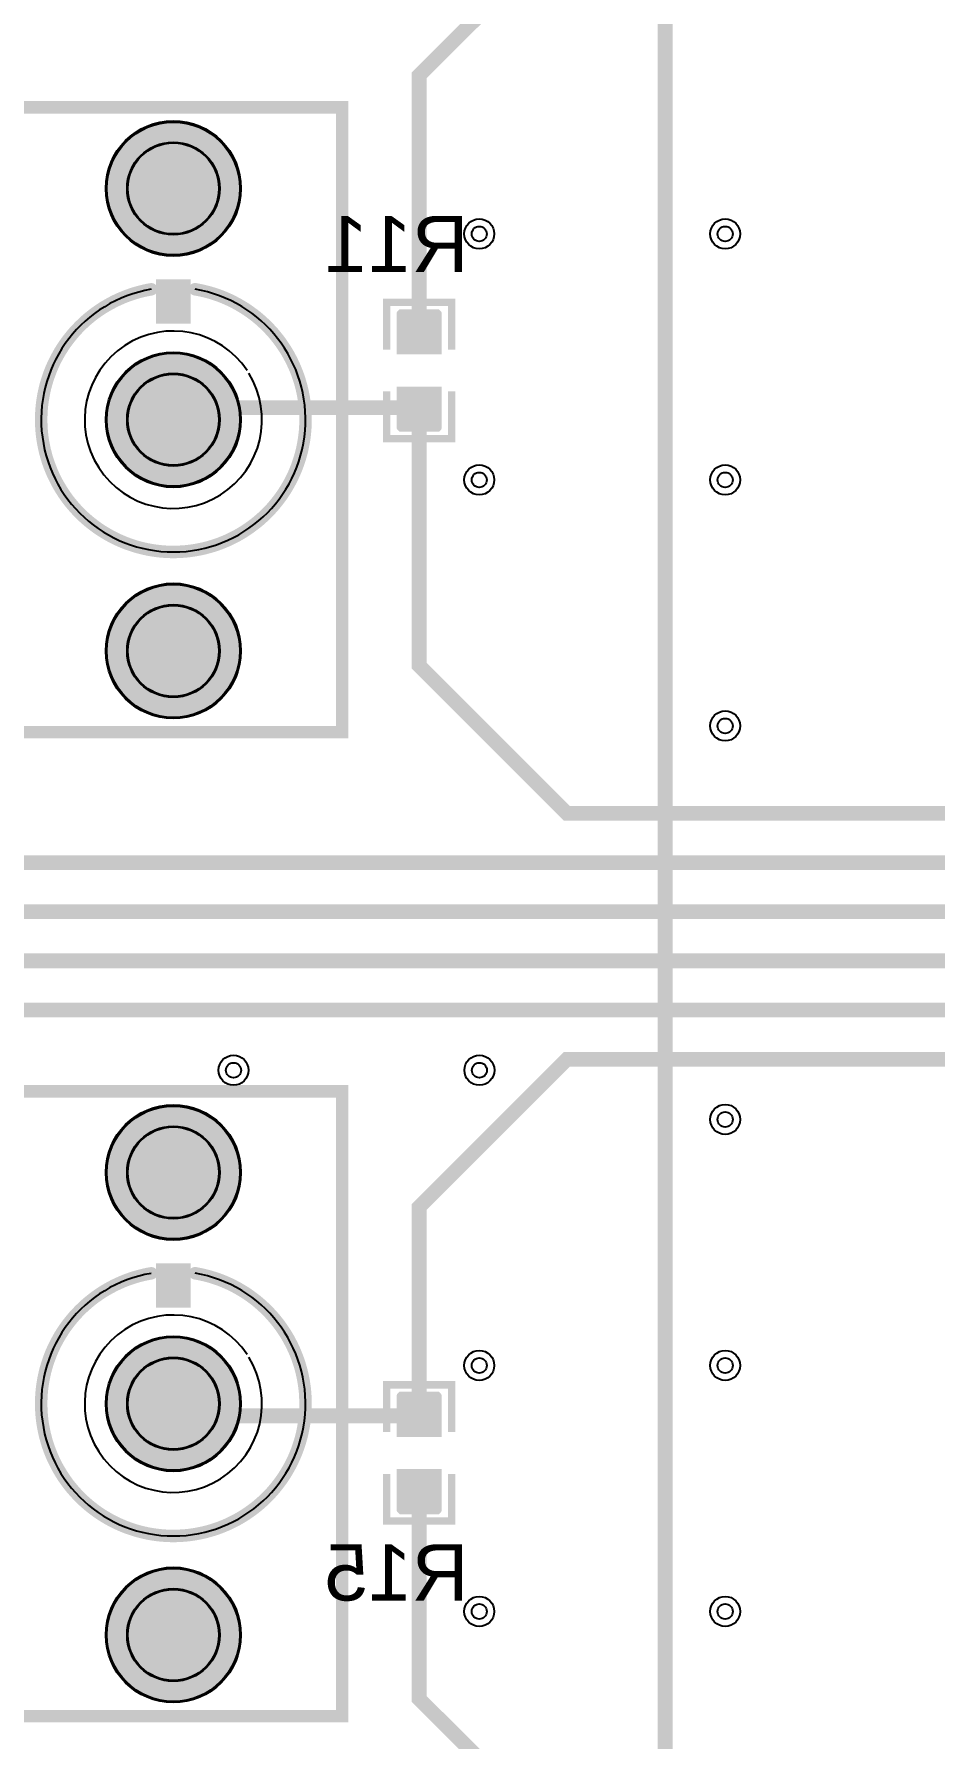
# Model space of a CAD drawing. Header units: millimetres. Extents: x 0 to 100, y 0 to 100.
# Drawn here: x 57.17 to 75.49, y 18.19 to 52.84 of the extents above; entities that cross this region are included whole.
import ezdxf

# ---------------------------------------------------------------- set-up
doc = ezdxf.new("R2010")
doc.units = ezdxf.units.MM
for name, color, linetype, true_color in [('BottomLayer', 7, 'Continuous', 0x0000ff), ('BottomPasteMaskLayer', 7, 'Continuous', 0x800000), ('BottomSilkLayer', 7, 'Continuous', 0x66cc33), ('BottomSolderMaskLayer', 7, 'Continuous', 0xaa00ff), ('Document', 7, 'Continuous', 0xffffff), ('Hole', 7, 'Continuous', 0x222222), ('Multi-Layer', 7, 'Continuous', 0xc0c0c0), ('TopLayer', 7, 'Continuous', 0xff0000), ('TopSilkLayer', 7, 'Continuous', 0xffcc00), ('TopSolderMaskLayer', 7, 'Continuous', 0x800080)]:
    doc.layers.add(name, color=color, linetype=linetype, true_color=true_color)
doc.styles.get("Standard").update_dxf_attribs({"font": 'arial.ttf'})

msp = doc.modelspace()

# ---------------------------------------------------------------- hatches: boundary and pattern name
at = {"layer": 'BottomLayer'}
for points in [[(64.568, 46.35), (65.432, 46.35), (65.432, 47.156), (64.568, 47.156)], [(64.568, 45.65), (65.432, 45.65), (65.432, 44.844), (64.568, 44.844)], [(65.432, 24.35), (64.568, 24.35), (64.568, 25.156), (65.432, 25.156)], [(65.432, 23.65), (64.568, 23.65), (64.568, 22.844), (65.432, 22.844)]]:
    msp.add_hatch(color=256, dxfattribs=at).paths.add_polyline_path(points)
at = {"layer": 'BottomPasteMaskLayer'}
for points in [[(65.45, 47.195), (65.45, 46.395), (65.4, 46.345), (65.172, 46.345), (65.172, 46.715), (64.842, 46.715), (64.842, 46.345), (64.6, 46.345), (64.55, 46.395), (64.55, 47.195), (64.6, 47.245), (65.4, 47.245)], [(65.4, 45.645), (65.172, 45.645), (65.172, 45.265), (64.842, 45.265), (64.842, 45.645), (64.6, 45.645), (64.55, 45.595), (64.55, 44.805), (64.6, 44.755), (65.4, 44.755), (65.45, 44.805), (65.45, 45.595)], [(64.6, 24.355), (64.828, 24.355), (64.828, 24.735), (65.158, 24.735), (65.158, 24.355), (65.4, 24.355), (65.45, 24.405), (65.45, 25.195), (65.4, 25.245), (64.6, 25.245), (64.55, 25.195), (64.55, 24.405)], [(64.55, 22.805), (64.55, 23.605), (64.6, 23.655), (64.828, 23.655), (64.828, 23.285), (65.158, 23.285), (65.158, 23.655), (65.4, 23.655), (65.45, 23.605), (65.45, 22.805), (65.4, 22.755), (64.6, 22.755)]]:
    msp.add_hatch(color=256, dxfattribs=at).paths.add_polyline_path(points)
at = {"layer": 'BottomSolderMaskLayer'}
for points in [[(58.625, 49.7, 1), (61.375, 49.7, 1)], [(64.541, 46.326), (65.459, 46.326), (65.459, 47.18), (64.541, 47.18)], [(58.625, 45, 1), (61.375, 45, 1)], [(64.541, 45.674), (65.459, 45.674), (65.459, 44.82), (64.541, 44.82)], [(58.625, 40.3, 1), (61.375, 40.3, 1)], [(58.625, 29.7, 1), (61.375, 29.7, 1)], [(58.625, 25, 1), (61.375, 25, 1)], [(65.459, 24.326), (64.541, 24.326), (64.541, 25.18), (65.459, 25.18)], [(65.459, 23.674), (64.541, 23.674), (64.541, 22.82), (65.459, 22.82)], [(58.625, 20.3, 1), (61.375, 20.3, 1)]]:
    msp.add_hatch(color=256, dxfattribs=at).paths.add_polyline_path(points)
at = {"layer": 'Document'}
for points in [[(59.65, 46.95), (60.35, 46.95), (60.35, 47.85), (59.65, 47.85)], [(59.571, 47.525), (59.5, 47.512), (59.43, 47.497), (59.359, 47.48), (59.29, 47.461), (59.221, 47.44), (59.152, 47.417), (59.084, 47.392), (59.017, 47.365), (58.951, 47.336), (58.886, 47.306), (58.821, 47.273), (58.757, 47.239), (58.695, 47.203), (58.633, 47.166), (58.573, 47.126), (58.513, 47.085), (58.455, 47.043), (58.398, 46.998), (58.342, 46.952), (58.288, 46.905), (58.235, 46.856), (58.183, 46.805), (58.133, 46.753), (58.085, 46.7), (58.037, 46.645), (57.992, 46.589), (57.948, 46.532), (57.905, 46.473), (57.865, 46.414), (57.826, 46.353), (57.788, 46.291), (57.753, 46.228), (57.719, 46.165), (57.687, 46.1), (57.657, 46.034), (57.629, 45.968), (57.603, 45.9), (57.578, 45.832), (57.556, 45.764), (57.535, 45.695), (57.516, 45.625), (57.5, 45.555), (57.485, 45.484), (57.473, 45.413), (57.462, 45.341), (57.453, 45.27), (57.447, 45.198), (57.442, 45.126), (57.44, 45.054), (57.439, 44.981), (57.441, 44.909), (57.444, 44.837), (57.45, 44.765), (57.457, 44.693), (57.467, 44.622), (57.479, 44.55), (57.493, 44.479), (57.508, 44.409), (57.526, 44.339), (57.545, 44.269), (57.567, 44.201), (57.591, 44.132), (57.616, 44.065), (57.643, 43.998), (57.672, 43.932), (57.704, 43.867), (57.736, 43.802), (57.771, 43.739), (57.808, 43.677), (57.846, 43.615), (57.886, 43.555), (57.927, 43.496), (57.97, 43.438), (58.015, 43.382), (58.062, 43.326), (58.11, 43.272), (58.159, 43.22), (58.21, 43.169), (58.262, 43.119), (58.316, 43.071), (58.371, 43.024), (58.428, 42.979), (58.485, 42.935), (58.544, 42.893), (58.604, 42.853), (58.665, 42.815), (58.727, 42.778), (58.79, 42.743), (58.854, 42.71), (58.919, 42.678), (58.985, 42.649), (59.052, 42.621), (59.12, 42.595), (59.188, 42.571), (59.256, 42.549), (59.326, 42.529), (59.396, 42.511), (59.466, 42.495), (59.537, 42.481), (59.608, 42.469), (59.68, 42.459), (59.752, 42.451), (59.823, 42.445), (59.896, 42.441), (59.968, 42.439), (60.04, 42.439), (60.112, 42.442), (60.184, 42.446), (60.256, 42.452), (60.328, 42.46), (60.399, 42.47), (60.471, 42.483), (60.541, 42.497), (60.612, 42.513), (60.682, 42.531), (60.751, 42.552), (60.82, 42.574), (60.888, 42.598), (60.955, 42.624), (61.022, 42.652), (61.088, 42.682), (61.152, 42.713), (61.216, 42.746), (61.28, 42.782), (61.342, 42.819), (61.403, 42.857), (61.462, 42.898), (61.521, 42.94), (61.579, 42.984), (61.635, 43.029), (61.69, 43.076), (61.743, 43.124), (61.795, 43.174), (61.846, 43.225), (61.896, 43.278), (61.943, 43.332), (61.99, 43.388), (62.034, 43.444), (62.077, 43.502), (62.119, 43.562), (62.158, 43.622), (62.196, 43.683), (62.233, 43.746), (62.267, 43.809), (62.3, 43.874), (62.331, 43.939), (62.36, 44.005), (62.387, 44.072), (62.412, 44.14), (62.435, 44.208), (62.457, 44.277), (62.476, 44.346), (62.494, 44.417), (62.509, 44.487), (62.522, 44.558), (62.534, 44.629), (62.543, 44.701), (62.551, 44.773), (62.556, 44.845), (62.56, 44.917), (62.561, 44.989), (62.56, 45.061), (62.557, 45.133), (62.553, 45.206), (62.546, 45.277), (62.537, 45.349), (62.526, 45.42), (62.513, 45.492), (62.498, 45.562), (62.482, 45.632), (62.463, 45.702), (62.442, 45.771), (62.419, 45.84), (62.395, 45.908), (62.368, 45.975), (62.34, 46.041), (62.309, 46.107), (62.277, 46.171), (62.243, 46.235), (62.208, 46.298), (62.17, 46.36), (62.131, 46.42), (62.09, 46.48), (62.048, 46.538), (62.003, 46.595), (61.958, 46.651), (61.91, 46.706), (61.861, 46.759), (61.811, 46.811), (61.759, 46.861), (61.706, 46.91), (61.652, 46.957), (61.596, 47.003), (61.539, 47.047), (61.48, 47.09), (61.421, 47.131), (61.36, 47.17), (61.298, 47.207), (61.236, 47.243), (61.172, 47.277), (61.107, 47.309), (61.042, 47.34), (60.975, 47.368), (60.908, 47.395), (60.84, 47.419), (60.772, 47.442), (60.703, 47.463), (60.633, 47.482), (60.563, 47.498), (60.492, 47.513), (60.421, 47.526), (60.405, 47.53), (60.389, 47.536), (60.375, 47.544), (60.361, 47.553), (60.349, 47.565), (60.339, 47.578), (60.33, 47.592), (60.323, 47.607), (60.318, 47.623), (60.315, 47.639), (60.315, 47.656), (60.317, 47.672), (60.32, 47.688), (60.326, 47.704), (60.334, 47.719), (60.344, 47.732), (60.355, 47.744), (60.368, 47.755), (60.382, 47.764), (60.397, 47.77), (60.413, 47.775), (60.43, 47.778), (60.446, 47.778), (60.463, 47.777), (60.537, 47.763), (60.612, 47.748), (60.685, 47.73), (60.759, 47.711), (60.831, 47.689), (60.903, 47.666), (60.975, 47.641), (61.045, 47.614), (61.115, 47.585), (61.185, 47.554), (61.253, 47.521), (61.32, 47.486), (61.387, 47.45), (61.452, 47.411), (61.517, 47.372), (61.58, 47.33), (61.642, 47.286), (61.703, 47.241), (61.763, 47.195), (61.821, 47.147), (61.878, 47.097), (61.934, 47.045), (61.988, 46.993), (62.041, 46.938), (62.093, 46.883), (62.143, 46.826), (62.191, 46.767), (62.238, 46.708), (62.283, 46.647), (62.326, 46.585), (62.368, 46.522), (62.408, 46.457), (62.447, 46.392), (62.483, 46.326), (62.518, 46.258), (62.551, 46.19), (62.582, 46.121), (62.611, 46.051), (62.639, 45.98), (62.664, 45.909), (62.688, 45.837), (62.709, 45.764), (62.729, 45.691), (62.746, 45.617), (62.762, 45.543), (62.776, 45.469), (62.787, 45.394), (62.797, 45.319), (62.804, 45.243), (62.81, 45.168), (62.813, 45.092), (62.815, 45.016), (62.814, 44.94), (62.812, 44.865), (62.807, 44.789), (62.8, 44.713), (62.792, 44.638), (62.781, 44.563), (62.768, 44.488), (62.753, 44.414), (62.737, 44.34), (62.718, 44.267), (62.697, 44.194), (62.674, 44.122), (62.65, 44.05), (62.623, 43.979), (62.595, 43.909), (62.564, 43.839), (62.532, 43.771), (62.498, 43.703), (62.462, 43.636), (62.425, 43.57), (62.386, 43.506), (62.344, 43.442), (62.302, 43.379), (62.257, 43.318), (62.211, 43.258), (62.163, 43.199), (62.114, 43.141), (62.063, 43.085), (62.011, 43.03), (61.957, 42.977), (61.902, 42.925), (61.846, 42.874), (61.788, 42.826), (61.728, 42.778), (61.668, 42.733), (61.606, 42.688), (61.544, 42.646), (61.48, 42.605), (61.415, 42.566), (61.349, 42.529), (61.282, 42.494), (61.214, 42.46), (61.145, 42.428), (61.075, 42.399), (61.005, 42.371), (60.934, 42.344), (60.862, 42.32), (60.789, 42.298), (60.716, 42.278), (60.643, 42.259), (60.569, 42.243), (60.494, 42.229), (60.42, 42.217), (60.345, 42.206), (60.269, 42.198), (60.194, 42.192), (60.118, 42.188), (60.042, 42.185), (59.967, 42.185), (59.891, 42.187), (59.815, 42.191), (59.74, 42.197), (59.664, 42.205), (59.589, 42.215), (59.514, 42.227), (59.44, 42.241), (59.366, 42.258), (59.292, 42.276), (59.219, 42.296), (59.147, 42.318), (59.075, 42.342), (59.003, 42.367), (58.933, 42.395), (58.863, 42.425), (58.794, 42.456), (58.726, 42.49), (58.659, 42.525), (58.593, 42.562), (58.528, 42.601), (58.464, 42.641), (58.401, 42.683), (58.339, 42.727), (58.279, 42.773), (58.219, 42.82), (58.161, 42.869), (58.104, 42.919), (58.049, 42.971), (57.995, 43.024), (57.943, 43.079), (57.892, 43.135), (57.842, 43.192), (57.794, 43.251), (57.748, 43.311), (57.703, 43.372), (57.66, 43.435), (57.619, 43.498), (57.58, 43.563), (57.542, 43.629), (57.506, 43.695), (57.472, 43.763), (57.439, 43.831), (57.409, 43.901), (57.38, 43.971), (57.353, 44.042), (57.328, 44.113), (57.306, 44.186), (57.285, 44.258), (57.266, 44.332), (57.249, 44.406), (57.234, 44.48), (57.221, 44.555), (57.21, 44.63), (57.201, 44.705), (57.194, 44.78), (57.189, 44.856), (57.186, 44.932), (57.185, 45.007), (57.186, 45.083), (57.19, 45.159), (57.195, 45.234), (57.202, 45.31), (57.212, 45.385), (57.223, 45.46), (57.236, 45.535), (57.252, 45.609), (57.269, 45.683), (57.288, 45.756), (57.31, 45.829), (57.333, 45.901), (57.358, 45.972), (57.385, 46.043), (57.414, 46.113), (57.445, 46.182), (57.478, 46.25), (57.513, 46.318), (57.549, 46.384), (57.587, 46.45), (57.627, 46.514), (57.669, 46.578), (57.712, 46.64), (57.757, 46.701), (57.804, 46.761), (57.852, 46.819), (57.901, 46.876), (57.953, 46.932), (58.006, 46.986), (58.06, 47.039), (58.115, 47.091), (58.172, 47.141), (58.231, 47.189), (58.29, 47.236), (58.351, 47.281), (58.413, 47.325), (58.476, 47.367), (58.54, 47.407), (58.606, 47.445), (58.672, 47.482), (58.739, 47.517), (58.808, 47.55), (58.877, 47.581), (58.946, 47.61), (59.017, 47.638), (59.088, 47.663), (59.161, 47.687), (59.233, 47.708), (59.306, 47.728), (59.38, 47.746), (59.454, 47.762), (59.529, 47.775), (59.545, 47.777), (59.561, 47.777), (59.577, 47.775), (59.592, 47.771), (59.607, 47.765), (59.621, 47.757), (59.634, 47.747), (59.646, 47.736), (59.656, 47.723), (59.664, 47.71), (59.671, 47.695), (59.675, 47.679), (59.678, 47.664), (59.679, 47.648), (59.677, 47.632), (59.674, 47.616), (59.668, 47.601), (59.661, 47.586), (59.652, 47.573), (59.642, 47.561), (59.63, 47.55), (59.616, 47.541), (59.602, 47.534), (59.587, 47.528), (59.571, 47.525)], [(59.571, 27.525), (59.5, 27.512), (59.43, 27.497), (59.359, 27.48), (59.29, 27.461), (59.221, 27.44), (59.152, 27.417), (59.084, 27.392), (59.017, 27.365), (58.951, 27.336), (58.886, 27.306), (58.821, 27.273), (58.757, 27.239), (58.695, 27.203), (58.633, 27.166), (58.573, 27.126), (58.513, 27.085), (58.455, 27.043), (58.398, 26.998), (58.342, 26.952), (58.288, 26.905), (58.235, 26.856), (58.183, 26.805), (58.133, 26.753), (58.085, 26.7), (58.037, 26.645), (57.992, 26.589), (57.948, 26.532), (57.905, 26.473), (57.865, 26.414), (57.826, 26.353), (57.788, 26.291), (57.753, 26.228), (57.719, 26.165), (57.687, 26.1), (57.657, 26.034), (57.629, 25.968), (57.603, 25.9), (57.578, 25.832), (57.556, 25.764), (57.535, 25.695), (57.516, 25.625), (57.5, 25.555), (57.485, 25.484), (57.473, 25.413), (57.462, 25.341), (57.453, 25.27), (57.447, 25.198), (57.442, 25.126), (57.44, 25.054), (57.439, 24.981), (57.441, 24.909), (57.444, 24.837), (57.45, 24.765), (57.457, 24.693), (57.467, 24.622), (57.479, 24.55), (57.493, 24.479), (57.508, 24.409), (57.526, 24.339), (57.545, 24.269), (57.567, 24.201), (57.591, 24.132), (57.616, 24.065), (57.643, 23.998), (57.672, 23.932), (57.704, 23.867), (57.736, 23.802), (57.771, 23.739), (57.808, 23.677), (57.846, 23.615), (57.886, 23.555), (57.927, 23.496), (57.97, 23.438), (58.015, 23.382), (58.062, 23.326), (58.11, 23.272), (58.159, 23.22), (58.21, 23.169), (58.262, 23.119), (58.316, 23.071), (58.371, 23.024), (58.428, 22.979), (58.485, 22.935), (58.544, 22.893), (58.604, 22.853), (58.665, 22.815), (58.727, 22.778), (58.79, 22.743), (58.854, 22.71), (58.919, 22.678), (58.985, 22.649), (59.052, 22.621), (59.12, 22.595), (59.188, 22.571), (59.256, 22.549), (59.326, 22.529), (59.396, 22.511), (59.466, 22.495), (59.537, 22.481), (59.608, 22.469), (59.68, 22.459), (59.752, 22.451), (59.823, 22.445), (59.896, 22.441), (59.968, 22.439), (60.04, 22.439), (60.112, 22.442), (60.184, 22.446), (60.256, 22.452), (60.328, 22.46), (60.399, 22.47), (60.471, 22.483), (60.541, 22.497), (60.612, 22.513), (60.682, 22.531), (60.751, 22.552), (60.82, 22.574), (60.888, 22.598), (60.955, 22.624), (61.022, 22.652), (61.088, 22.682), (61.152, 22.713), (61.216, 22.746), (61.28, 22.782), (61.342, 22.819), (61.403, 22.857), (61.462, 22.898), (61.521, 22.94), (61.579, 22.984), (61.635, 23.029), (61.69, 23.076), (61.743, 23.124), (61.795, 23.174), (61.846, 23.225), (61.896, 23.278), (61.943, 23.332), (61.99, 23.388), (62.034, 23.444), (62.077, 23.502), (62.119, 23.562), (62.158, 23.622), (62.196, 23.683), (62.233, 23.746), (62.267, 23.809), (62.3, 23.874), (62.331, 23.939), (62.36, 24.005), (62.387, 24.072), (62.412, 24.14), (62.435, 24.208), (62.457, 24.277), (62.476, 24.346), (62.494, 24.417), (62.509, 24.487), (62.522, 24.558), (62.534, 24.629), (62.543, 24.701), (62.551, 24.773), (62.556, 24.845), (62.56, 24.917), (62.561, 24.989), (62.56, 25.061), (62.557, 25.133), (62.553, 25.206), (62.546, 25.277), (62.537, 25.349), (62.526, 25.42), (62.513, 25.492), (62.498, 25.562), (62.482, 25.632), (62.463, 25.702), (62.442, 25.771), (62.419, 25.84), (62.395, 25.908), (62.368, 25.975), (62.34, 26.041), (62.309, 26.107), (62.277, 26.171), (62.243, 26.235), (62.208, 26.298), (62.17, 26.36), (62.131, 26.42), (62.09, 26.48), (62.048, 26.538), (62.003, 26.595), (61.958, 26.651), (61.91, 26.706), (61.861, 26.759), (61.811, 26.811), (61.759, 26.861), (61.706, 26.91), (61.652, 26.957), (61.596, 27.003), (61.539, 27.047), (61.48, 27.09), (61.421, 27.131), (61.36, 27.17), (61.298, 27.207), (61.236, 27.243), (61.172, 27.277), (61.107, 27.309), (61.042, 27.34), (60.975, 27.368), (60.908, 27.395), (60.84, 27.419), (60.772, 27.442), (60.703, 27.463), (60.633, 27.482), (60.563, 27.498), (60.492, 27.513), (60.421, 27.526), (60.405, 27.53), (60.389, 27.536), (60.375, 27.544), (60.361, 27.553), (60.349, 27.565), (60.339, 27.578), (60.33, 27.592), (60.323, 27.607), (60.318, 27.623), (60.315, 27.639), (60.315, 27.656), (60.317, 27.672), (60.32, 27.688), (60.326, 27.704), (60.334, 27.719), (60.344, 27.732), (60.355, 27.744), (60.368, 27.755), (60.382, 27.764), (60.397, 27.77), (60.413, 27.775), (60.43, 27.778), (60.446, 27.778), (60.463, 27.777), (60.537, 27.763), (60.612, 27.748), (60.685, 27.73), (60.759, 27.711), (60.831, 27.689), (60.903, 27.666), (60.975, 27.641), (61.045, 27.614), (61.115, 27.585), (61.185, 27.554), (61.253, 27.521), (61.32, 27.486), (61.387, 27.45), (61.452, 27.411), (61.517, 27.372), (61.58, 27.33), (61.642, 27.286), (61.703, 27.241), (61.763, 27.195), (61.821, 27.147), (61.878, 27.097), (61.934, 27.045), (61.988, 26.993), (62.041, 26.938), (62.093, 26.883), (62.143, 26.826), (62.191, 26.767), (62.238, 26.708), (62.283, 26.647), (62.326, 26.585), (62.368, 26.522), (62.408, 26.457), (62.447, 26.392), (62.483, 26.326), (62.518, 26.258), (62.551, 26.19), (62.582, 26.121), (62.611, 26.051), (62.639, 25.98), (62.664, 25.909), (62.688, 25.837), (62.709, 25.764), (62.729, 25.691), (62.746, 25.617), (62.762, 25.543), (62.776, 25.469), (62.787, 25.394), (62.797, 25.319), (62.804, 25.243), (62.81, 25.168), (62.813, 25.092), (62.815, 25.016), (62.814, 24.94), (62.812, 24.865), (62.807, 24.789), (62.8, 24.713), (62.792, 24.638), (62.781, 24.563), (62.768, 24.488), (62.753, 24.414), (62.737, 24.34), (62.718, 24.267), (62.697, 24.194), (62.674, 24.122), (62.65, 24.05), (62.623, 23.979), (62.595, 23.909), (62.564, 23.839), (62.532, 23.771), (62.498, 23.703), (62.462, 23.636), (62.425, 23.57), (62.386, 23.506), (62.344, 23.442), (62.302, 23.379), (62.257, 23.318), (62.211, 23.258), (62.163, 23.199), (62.114, 23.141), (62.063, 23.085), (62.011, 23.03), (61.957, 22.977), (61.902, 22.925), (61.846, 22.874), (61.788, 22.826), (61.728, 22.778), (61.668, 22.733), (61.606, 22.688), (61.544, 22.646), (61.48, 22.605), (61.415, 22.566), (61.349, 22.529), (61.282, 22.494), (61.214, 22.46), (61.145, 22.428), (61.075, 22.399), (61.005, 22.371), (60.934, 22.344), (60.862, 22.32), (60.789, 22.298), (60.716, 22.278), (60.643, 22.259), (60.569, 22.243), (60.494, 22.229), (60.42, 22.217), (60.345, 22.206), (60.269, 22.198), (60.194, 22.192), (60.118, 22.188), (60.042, 22.185), (59.967, 22.185), (59.891, 22.187), (59.815, 22.191), (59.74, 22.197), (59.664, 22.205), (59.589, 22.215), (59.514, 22.227), (59.44, 22.241), (59.366, 22.258), (59.292, 22.276), (59.219, 22.296), (59.147, 22.318), (59.075, 22.342), (59.003, 22.367), (58.933, 22.395), (58.863, 22.425), (58.794, 22.456), (58.726, 22.49), (58.659, 22.525), (58.593, 22.562), (58.528, 22.601), (58.464, 22.641), (58.401, 22.683), (58.339, 22.727), (58.279, 22.773), (58.219, 22.82), (58.161, 22.869), (58.104, 22.919), (58.049, 22.971), (57.995, 23.024), (57.943, 23.079), (57.892, 23.135), (57.842, 23.192), (57.794, 23.251), (57.748, 23.311), (57.703, 23.372), (57.66, 23.435), (57.619, 23.498), (57.58, 23.563), (57.542, 23.629), (57.506, 23.695), (57.472, 23.763), (57.439, 23.831), (57.409, 23.901), (57.38, 23.971), (57.353, 24.042), (57.328, 24.113), (57.306, 24.186), (57.285, 24.258), (57.266, 24.332), (57.249, 24.406), (57.234, 24.48), (57.221, 24.555), (57.21, 24.63), (57.201, 24.705), (57.194, 24.78), (57.189, 24.856), (57.186, 24.932), (57.185, 25.007), (57.186, 25.083), (57.19, 25.159), (57.195, 25.234), (57.202, 25.31), (57.212, 25.385), (57.223, 25.46), (57.236, 25.535), (57.252, 25.609), (57.269, 25.683), (57.288, 25.756), (57.31, 25.829), (57.333, 25.901), (57.358, 25.972), (57.385, 26.043), (57.414, 26.113), (57.445, 26.182), (57.478, 26.25), (57.513, 26.318), (57.549, 26.384), (57.587, 26.45), (57.627, 26.514), (57.669, 26.578), (57.712, 26.64), (57.757, 26.701), (57.804, 26.761), (57.852, 26.819), (57.901, 26.876), (57.953, 26.932), (58.006, 26.986), (58.06, 27.039), (58.115, 27.091), (58.172, 27.141), (58.231, 27.189), (58.29, 27.236), (58.351, 27.281), (58.413, 27.325), (58.476, 27.367), (58.54, 27.407), (58.606, 27.445), (58.672, 27.482), (58.739, 27.517), (58.808, 27.55), (58.877, 27.581), (58.946, 27.61), (59.017, 27.638), (59.088, 27.663), (59.161, 27.687), (59.233, 27.708), (59.306, 27.728), (59.38, 27.746), (59.454, 27.762), (59.529, 27.775), (59.545, 27.777), (59.561, 27.777), (59.577, 27.775), (59.592, 27.771), (59.607, 27.765), (59.621, 27.757), (59.634, 27.747), (59.646, 27.736), (59.656, 27.723), (59.664, 27.71), (59.671, 27.695), (59.675, 27.679), (59.678, 27.664), (59.679, 27.648), (59.677, 27.632), (59.674, 27.616), (59.668, 27.601), (59.661, 27.586), (59.652, 27.573), (59.642, 27.561), (59.63, 27.55), (59.616, 27.541), (59.602, 27.534), (59.587, 27.528), (59.571, 27.525)], [(59.65, 26.95), (60.35, 26.95), (60.35, 27.85), (59.65, 27.85)]]:
    msp.add_hatch(color=256, dxfattribs=at).paths.add_polyline_path(points)
at = {"layer": 'Multi-Layer'}
for points in [[(58.65, 49.7, 1), (61.35, 49.7, 1)], [(58.65, 45, 1), (61.35, 45, 1)], [(58.65, 40.3, 1), (61.35, 40.3, 1)], [(58.65, 29.7, 1), (61.35, 29.7, 1)], [(58.65, 25, 1), (61.35, 25, 1)], [(58.65, 20.3, 1), (61.35, 20.3, 1)]]:
    msp.add_hatch(color=256, dxfattribs=at).paths.add_polyline_path(points)
at = {"layer": 'TopSilkLayer'}
for points in [[(59.65, 46.95), (60.35, 46.95), (60.35, 47.85), (59.65, 47.85)], [(59.65, 26.95), (60.35, 26.95), (60.35, 27.85), (59.65, 27.85)]]:
    msp.add_hatch(color=256, dxfattribs=at).paths.add_polyline_path(points)
at = {"layer": 'TopSolderMaskLayer'}
for points in [[(58.625, 49.7, 1), (61.375, 49.7, 1)], [(58.625, 45, 1), (61.375, 45, 1)], [(58.625, 40.3, 1), (61.375, 40.3, 1)], [(58.625, 29.7, 1), (61.375, 29.7, 1)], [(58.625, 25, 1), (61.375, 25, 1)], [(58.625, 20.3, 1), (61.375, 20.3, 1)]]:
    msp.add_hatch(color=256, dxfattribs=at).paths.add_polyline_path(points)

# ---------------------------------------------------------------- linework, layer by layer
at = {"layer": 'BottomLayer', "const_width": 0.3}
for points in [[(64.999, 46.754), (64.999, 51.999), (68.001, 54.999), (70, 54.999)], [(24.999, 45.248), (24.999, 38.001), (28.001, 34.999), (85.001, 34.999)], [(45.001, 45.248), (45.001, 38.999), (48.001, 35.999), (85.001, 35.999)], [(60, 45), (60.247, 45.247), (65, 45.247)], [(64.999, 45.248), (64.999, 40), (68.001, 37), (85.001, 37)], [(24.999, 24.752), (24.999, 31.001), (28.001, 34.001), (85.001, 34.001)], [(45.001, 24.752), (45.001, 30), (48.001, 33), (85.001, 33)], [(64.999, 24.752), (64.999, 28.999), (68.001, 31.999), (85.001, 31.999)], [(60, 25), (60.247, 24.753), (65, 24.753)], [(60, 25), (60.247, 24.753), (65, 24.753)], [(64.999, 23.246), (64.999, 18.999), (69.002, 14.999), (70, 14.999)]]:
    msp.add_lwpolyline(points, dxfattribs=at)
at = {"layer": 'BottomSilkLayer', "const_width": 0.152}
for points in [[(64.339, 46.426), (64.339, 47.385), (65.661, 47.385), (65.661, 46.426)], [(64.339, 45.574), (64.339, 44.615), (65.661, 44.615), (65.661, 45.574)], [(65.661, 24.426), (65.661, 25.385), (64.339, 25.385), (64.339, 24.426)], [(65.661, 23.574), (65.661, 22.615), (64.339, 22.615), (64.339, 23.574)]]:
    msp.add_lwpolyline(points, dxfattribs=at)
at = {"layer": 'BottomSolderMaskLayer'}
for centre, radius in [((60, 49.7), 1.375), ((60, 49.7), 0.942), ((60, 45), 1.375), ((60, 45), 0.942), ((60, 40.3), 1.375), ((60, 40.3), 0.942), ((60, 29.7), 1.375), ((60, 29.7), 0.942), ((60, 25), 1.375), ((60, 25), 0.942), ((60, 20.3), 1.375), ((60, 20.3), 0.942)]:
    msp.add_circle(centre, radius, dxfattribs=at)
at = {"layer": 'Hole'}
for centre in [(66.221, 48.777), (71.221, 48.777), (66.221, 43.777), (71.221, 43.777), (71.221, 38.777), (61.223, 31.778), (66.223, 31.778), (71.221, 30.777), (66.221, 25.777), (71.221, 25.777), (66.221, 20.777), (71.221, 20.777)]:
    msp.add_circle(centre, 0.153, dxfattribs=at)
at = {"layer": 'Multi-Layer'}
for centre, radius in [((60, 49.7), 1.35), ((60, 49.7), 0.925), ((66.221, 48.777), 0.305), ((71.221, 48.777), 0.305), ((60, 45), 1.35), ((60, 45), 0.925), ((66.221, 43.777), 0.305), ((71.221, 43.777), 0.305), ((60, 40.3), 1.35), ((60, 40.3), 0.925), ((71.221, 38.777), 0.305), ((61.223, 31.778), 0.305), ((66.223, 31.778), 0.305), ((60, 29.7), 1.35), ((71.221, 30.777), 0.305), ((60, 29.7), 0.925), ((60, 25), 1.35), ((66.221, 25.777), 0.305), ((71.221, 25.777), 0.305), ((60, 25), 0.925), ((60, 20.3), 1.35), ((60, 20.3), 0.925), ((66.221, 20.777), 0.305), ((71.221, 20.777), 0.305)]:
    msp.add_circle(centre, radius, dxfattribs=at)
at = {"layer": 'TopLayer', "const_width": 0.3}
msp.add_lwpolyline([(70, 15), (70, 55)], dxfattribs=at)
at = {"layer": 'TopSilkLayer', "const_width": 0.254}
for points in [[(56.571, 38.65), (56.571, 51.35), (63.431, 51.35), (63.431, 38.65), (56.571, 38.65)], [(56.571, 18.65), (56.571, 31.35), (63.431, 31.35), (63.431, 18.65), (56.571, 18.65)]]:
    msp.add_lwpolyline(points, close=True, dxfattribs=at)
at = {"layer": 'TopSilkLayer'}
for centre, radius, start, end in [((60, 45), 2.688, 99.6381, 80.5381), ((60, 45), 1.803, 33.6965, 31.6138), ((60, 25), 2.688, 99.6381, 80.5381), ((60, 25), 1.803, 33.6965, 31.6138)]:
    msp.add_arc(centre, radius, start, end, dxfattribs=at)
at = {"layer": 'TopSolderMaskLayer'}
for centre, radius in [((60, 49.7), 1.375), ((60, 49.7), 0.942), ((60, 45), 1.375), ((60, 45), 0.942), ((60, 40.3), 1.375), ((60, 40.3), 0.942), ((60, 29.7), 1.375), ((60, 29.7), 0.942), ((60, 25), 1.375), ((60, 25), 0.942), ((60, 20.3), 1.375), ((60, 20.3), 0.942)]:
    msp.add_circle(centre, radius, dxfattribs=at)

# ---------------------------------------------------------------- texts
at = {"layer": 'BottomSilkLayer', "text_generation_flag": 2}
for s, p in [('R11', (66, 48)), ('R15', (66, 21))]:
    msp.add_text(s, height=1.143, dxfattribs=at).set_placement(p)

doc.saveas('drawing.dxf')
